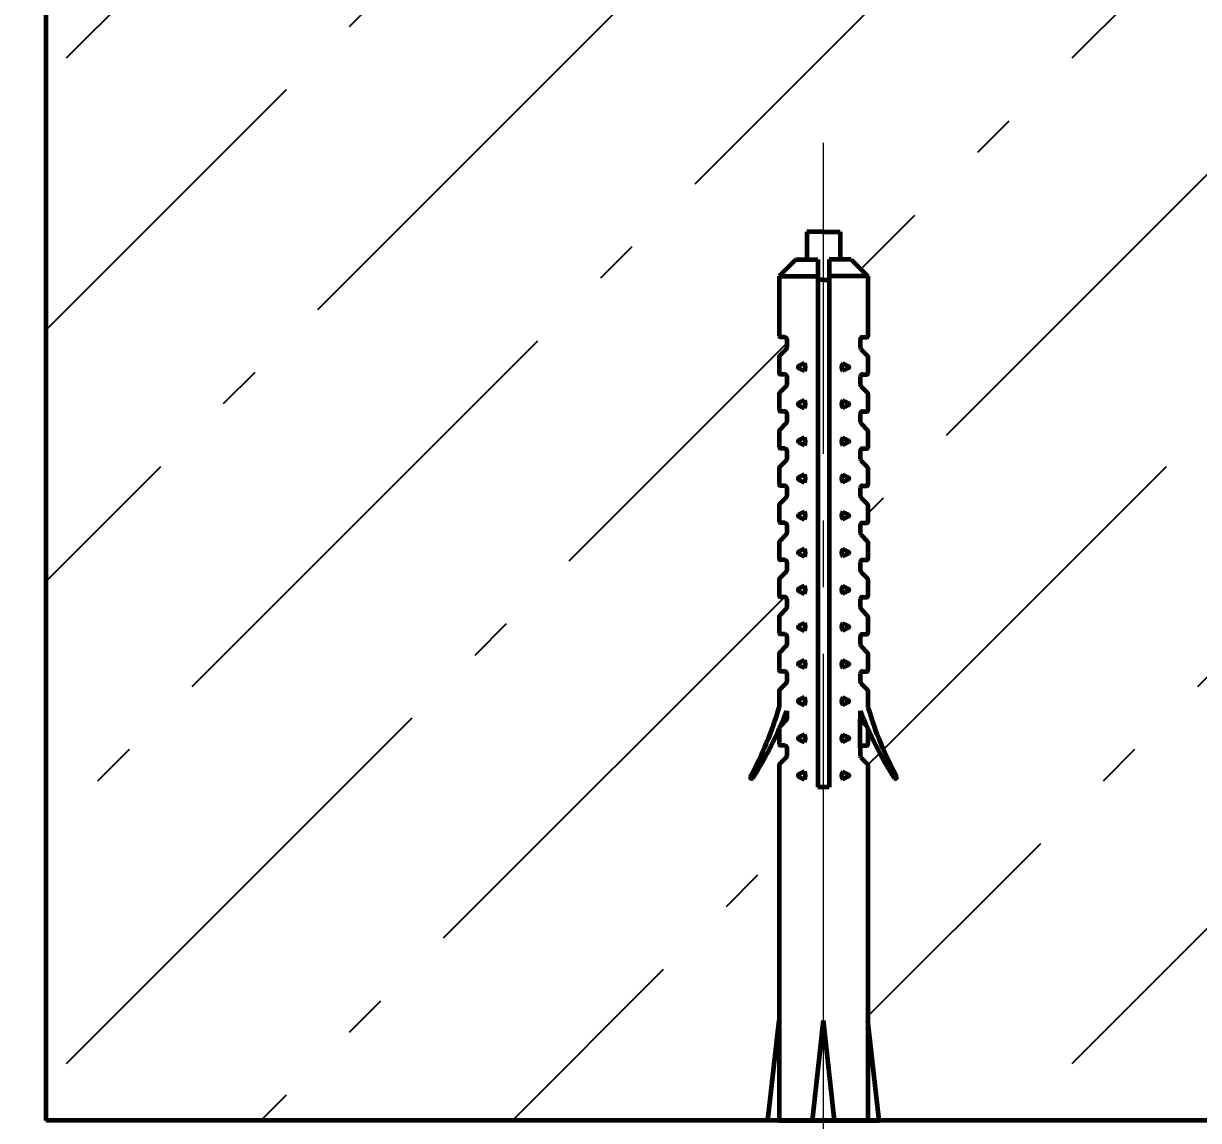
# Model space of a CAD drawing. Header units: millimetres. Extents: x 0 to 1682, y 0 to 594.
# Drawn here: x 1206.78 to 1233.22, y 476.73 to 501.41 of the extents above; entities that cross this region are included whole.
import ezdxf

# ---------------------------------------------------------------- set-up
doc = ezdxf.new("R2010")
doc.units = ezdxf.units.MM
for name, pattern in [('K5LT_AXLED', [19.5, 15, -1.5, 1.5, -1.5]), ('K5LT_BASIC', [0]), ('K5LT_THIN', [0])]:
    doc.linetypes.add(name, pattern=pattern)
doc.layers.add('Системный слой', color=7, linetype='Continuous')
doc.styles.add('KDIMTEXTSTYLE', font='GOST_AU.SHX', dxfattribs={"width": 0.96, "oblique": 15, "height": 5})
doc.dimstyles.new('KDIMSTYLE (0.25)', dxfattribs={"dimtxt": 5, "dimasz": 1, "dimexe": 2, "dimexo": 0, "dimgap": 1, "dimtad": 1, "dimlfac": 4, "dimtxsty": 'KDIMTEXTSTYLE', "dimsah": 1, "dimcen": 0, "dimdle": 1, "dimadec": 0, "dimazin": 0, "dimtfac": 0.667, "dimtmove": 0, "dimatfit": 3, "dimfxl": 1, "dimtvp": 1, "dimtolj": 1, "dimtzin": 0, "dimarcsym": 0})

# ---------------------------------------------------------------- blocks, each defined once
blk = doc.blocks.new('U363')
at = {"layer": 'Системный слой', "color": 5, "linetype": 'K5LT_BASIC', "lineweight": 60, "true_color": 0x0000ff}
for p, q in [((1223.903, 494.352), (1223.803, 494.352)), ((1223.953, 494.302), (1223.953, 494.123)), ((1223.938, 494.088), (1223.785, 493.935))]:
    blk.add_line(p, q, dxfattribs=at)
for centre, radius, start, end in [((1223.803, 494.377), 0.025, 180, 270), ((1223.903, 494.302), 0.05, 0, 90), ((1223.803, 493.917), 0.025, 135, 180), ((1223.903, 494.123), 0.05, 315, 0)]:
    blk.add_arc(centre, radius, start, end, dxfattribs=at)
blk = doc.blocks.new('U364')
at = {"layer": 'Системный слой', "color": 5, "linetype": 'K5LT_BASIC', "lineweight": 60, "true_color": 0x0000ff}
for p, q in [((1223.903, 493.517), (1223.803, 493.517)), ((1223.953, 493.467), (1223.953, 493.288)), ((1223.938, 493.252), (1223.785, 493.099))]:
    blk.add_line(p, q, dxfattribs=at)
for centre, radius, start, end in [((1223.803, 493.542), 0.025, 180, 270), ((1223.903, 493.467), 0.05, 0, 90), ((1223.903, 493.288), 0.05, 315, 0), ((1223.803, 493.082), 0.025, 135, 180)]:
    blk.add_arc(centre, radius, start, end, dxfattribs=at)
blk = doc.blocks.new('U365')
at = {"layer": 'Системный слой', "color": 5, "linetype": 'K5LT_BASIC', "lineweight": 60, "true_color": 0x0000ff}
for p, q in [((1223.903, 492.682), (1223.803, 492.682)), ((1223.953, 492.632), (1223.953, 492.452)), ((1223.938, 492.417), (1223.785, 492.264))]:
    blk.add_line(p, q, dxfattribs=at)
for centre, radius, start, end in [((1223.803, 492.707), 0.025, 180, 270), ((1223.903, 492.632), 0.05, 0, 90), ((1223.903, 492.452), 0.05, 315, 0), ((1223.803, 492.246), 0.025, 135, 180)]:
    blk.add_arc(centre, radius, start, end, dxfattribs=at)
blk = doc.blocks.new('U366')
at = {"layer": 'Системный слой', "color": 5, "linetype": 'K5LT_BASIC', "lineweight": 60, "true_color": 0x0000ff}
for p, q in [((1223.903, 491.846), (1223.803, 491.846)), ((1223.953, 491.796), (1223.953, 491.617)), ((1223.938, 491.582), (1223.785, 491.429))]:
    blk.add_line(p, q, dxfattribs=at)
for centre, radius, start, end in [((1223.803, 491.871), 0.025, 180, 270), ((1223.903, 491.796), 0.05, 0, 90), ((1223.903, 491.617), 0.05, 315, 0), ((1223.803, 491.411), 0.025, 135, 180)]:
    blk.add_arc(centre, radius, start, end, dxfattribs=at)
blk = doc.blocks.new('U367')
at = {"layer": 'Системный слой', "color": 5, "linetype": 'K5LT_BASIC', "lineweight": 60, "true_color": 0x0000ff}
for p, q in [((1223.903, 491.011), (1223.803, 491.011)), ((1223.938, 490.746), (1223.785, 490.593)), ((1223.953, 490.961), (1223.953, 490.782))]:
    blk.add_line(p, q, dxfattribs=at)
for centre, radius, start, end in [((1223.803, 491.036), 0.025, 180, 270), ((1223.903, 490.961), 0.05, 0, 90), ((1223.903, 490.782), 0.05, 315, 0), ((1223.803, 490.576), 0.025, 135, 180)]:
    blk.add_arc(centre, radius, start, end, dxfattribs=at)
blk = doc.blocks.new('U368')
at = {"layer": 'Системный слой', "color": 5, "linetype": 'K5LT_BASIC', "lineweight": 60, "true_color": 0x0000ff}
for p, q in [((1223.903, 490.176), (1223.803, 490.176)), ((1223.953, 490.126), (1223.953, 489.946)), ((1223.938, 489.911), (1223.785, 489.758))]:
    blk.add_line(p, q, dxfattribs=at)
for centre, radius, start, end in [((1223.803, 490.201), 0.025, 180, 270), ((1223.903, 490.126), 0.05, 0, 90), ((1223.903, 489.946), 0.05, 315, 0), ((1223.803, 489.74), 0.025, 135, 180)]:
    blk.add_arc(centre, radius, start, end, dxfattribs=at)
blk = doc.blocks.new('U369')
at = {"layer": 'Системный слой', "color": 5, "linetype": 'K5LT_BASIC', "lineweight": 60, "true_color": 0x0000ff}
for p, q in [((1223.903, 489.34), (1223.803, 489.34)), ((1223.953, 489.29), (1223.953, 489.111)), ((1223.938, 489.076), (1223.785, 488.923))]:
    blk.add_line(p, q, dxfattribs=at)
for centre, radius, start, end in [((1223.803, 489.365), 0.025, 180, 270), ((1223.903, 489.29), 0.05, 0, 90), ((1223.803, 488.905), 0.025, 135, 180), ((1223.903, 489.111), 0.05, 315, 0)]:
    blk.add_arc(centre, radius, start, end, dxfattribs=at)
blk = doc.blocks.new('U370')
at = {"layer": 'Системный слой', "color": 5, "linetype": 'K5LT_BASIC', "lineweight": 60, "true_color": 0x0000ff}
for p, q in [((1223.903, 488.505), (1223.803, 488.505)), ((1223.953, 488.455), (1223.953, 488.276)), ((1223.938, 488.24), (1223.785, 488.087))]:
    blk.add_line(p, q, dxfattribs=at)
for centre, radius, start, end in [((1223.803, 488.53), 0.025, 180, 270), ((1223.903, 488.455), 0.05, 0, 90), ((1223.803, 488.069), 0.025, 135, 180), ((1223.903, 488.276), 0.05, 315, 0)]:
    blk.add_arc(centre, radius, start, end, dxfattribs=at)
blk = doc.blocks.new('U371')
at = {"layer": 'Системный слой', "color": 5, "linetype": 'K5LT_BASIC', "lineweight": 60, "true_color": 0x0000ff}
for p, q in [((1223.903, 487.669), (1223.803, 487.669)), ((1223.953, 487.619), (1223.953, 487.44)), ((1223.938, 487.405), (1223.785, 487.252))]:
    blk.add_line(p, q, dxfattribs=at)
for centre, radius, start, end in [((1223.803, 487.694), 0.025, 180, 270), ((1223.903, 487.619), 0.05, 0, 90), ((1223.903, 487.44), 0.05, 315, 0), ((1223.803, 487.234), 0.025, 135, 180)]:
    blk.add_arc(centre, radius, start, end, dxfattribs=at)
blk = doc.blocks.new('U372')
at = {"layer": 'Системный слой', "color": 5, "linetype": 'K5LT_BASIC', "lineweight": 60, "true_color": 0x0000ff}
for p, q in [((1224.347, 493.768), (1224.217, 493.703)), ((1224.217, 493.658), (1224.347, 493.593))]:
    blk.add_line(p, q, dxfattribs=at)
for centre, radius, start, end in [((1224.228, 493.681), 0.025, 116.5651, 243.4349), ((1224.196, 493.681), 0.175, 330, 30)]:
    blk.add_arc(centre, radius, start, end, dxfattribs=at)
blk = doc.blocks.new('U373')
at = {"layer": 'Системный слой', "color": 5, "linetype": 'K5LT_BASIC', "lineweight": 60, "true_color": 0x0000ff}
for p, q in [((1224.347, 492.933), (1224.217, 492.868)), ((1224.217, 492.823), (1224.347, 492.758))]:
    blk.add_line(p, q, dxfattribs=at)
for centre, radius, start, end in [((1224.228, 492.845), 0.025, 116.5651, 243.4349), ((1224.196, 492.845), 0.175, 330, 30)]:
    blk.add_arc(centre, radius, start, end, dxfattribs=at)
blk = doc.blocks.new('U374')
at = {"layer": 'Системный слой', "color": 5, "linetype": 'K5LT_BASIC', "lineweight": 60, "true_color": 0x0000ff}
for p, q in [((1224.347, 492.098), (1224.217, 492.032)), ((1224.217, 491.988), (1224.347, 491.923))]:
    blk.add_line(p, q, dxfattribs=at)
for centre, radius, start, end in [((1224.196, 492.01), 0.175, 330, 30), ((1224.228, 492.01), 0.025, 116.5651, 243.4349)]:
    blk.add_arc(centre, radius, start, end, dxfattribs=at)
blk = doc.blocks.new('U375')
at = {"layer": 'Системный слой', "color": 5, "linetype": 'K5LT_BASIC', "lineweight": 60, "true_color": 0x0000ff}
for p, q in [((1224.347, 491.262), (1224.217, 491.197)), ((1224.217, 491.152), (1224.347, 491.087))]:
    blk.add_line(p, q, dxfattribs=at)
for centre, radius, start, end in [((1224.196, 491.175), 0.175, 330, 30), ((1224.228, 491.175), 0.025, 116.5651, 243.4349)]:
    blk.add_arc(centre, radius, start, end, dxfattribs=at)
blk = doc.blocks.new('U376')
at = {"layer": 'Системный слой', "color": 5, "linetype": 'K5LT_BASIC', "lineweight": 60, "true_color": 0x0000ff}
for p, q in [((1224.347, 490.427), (1224.217, 490.362)), ((1224.217, 490.317), (1224.347, 490.252))]:
    blk.add_line(p, q, dxfattribs=at)
for centre, radius, start, end in [((1224.228, 490.339), 0.025, 116.5651, 243.4349), ((1224.196, 490.339), 0.175, 330, 30)]:
    blk.add_arc(centre, radius, start, end, dxfattribs=at)
blk = doc.blocks.new('U377')
at = {"layer": 'Системный слой', "color": 5, "linetype": 'K5LT_BASIC', "lineweight": 60, "true_color": 0x0000ff}
for p, q in [((1224.347, 489.591), (1224.217, 489.526)), ((1224.217, 489.482), (1224.347, 489.416))]:
    blk.add_line(p, q, dxfattribs=at)
for centre, radius, start, end in [((1224.228, 489.504), 0.025, 116.5651, 243.4349), ((1224.196, 489.504), 0.175, 330, 30)]:
    blk.add_arc(centre, radius, start, end, dxfattribs=at)
blk = doc.blocks.new('U378')
at = {"layer": 'Системный слой', "color": 5, "linetype": 'K5LT_BASIC', "lineweight": 60, "true_color": 0x0000ff}
for p, q in [((1224.347, 488.756), (1224.217, 488.691)), ((1224.217, 488.646), (1224.347, 488.581))]:
    blk.add_line(p, q, dxfattribs=at)
for centre, radius, start, end in [((1224.228, 488.669), 0.025, 116.5651, 243.4349), ((1224.196, 488.669), 0.175, 330, 30)]:
    blk.add_arc(centre, radius, start, end, dxfattribs=at)
blk = doc.blocks.new('U379')
at = {"layer": 'Системный слой', "color": 5, "linetype": 'K5LT_BASIC', "lineweight": 60, "true_color": 0x0000ff}
for p, q in [((1224.347, 487.921), (1224.217, 487.856)), ((1224.217, 487.811), (1224.347, 487.746))]:
    blk.add_line(p, q, dxfattribs=at)
for centre, radius, start, end in [((1224.228, 487.833), 0.025, 116.5651, 243.4349), ((1224.196, 487.833), 0.175, 330, 30)]:
    blk.add_arc(centre, radius, start, end, dxfattribs=at)
blk = doc.blocks.new('U380')
at = {"layer": 'Системный слой', "color": 5, "linetype": 'K5LT_BASIC', "lineweight": 60, "true_color": 0x0000ff}
for p, q in [((1224.347, 487.085), (1224.217, 487.02)), ((1224.217, 486.976), (1224.347, 486.91))]:
    blk.add_line(p, q, dxfattribs=at)
for centre, radius, start, end in [((1224.196, 486.998), 0.175, 330, 30), ((1224.228, 486.998), 0.025, 116.5651, 243.4349)]:
    blk.add_arc(centre, radius, start, end, dxfattribs=at)
blk = doc.blocks.new('U381')
at = {"layer": 'Системный слой', "color": 5, "linetype": 'K5LT_BASIC', "lineweight": 60, "true_color": 0x0000ff}
for p, q in [((1225.603, 494.302), (1225.603, 494.123)), ((1225.653, 494.352), (1225.753, 494.352)), ((1225.617, 494.088), (1225.77, 493.935))]:
    blk.add_line(p, q, dxfattribs=at)
for centre, radius, start, end in [((1225.653, 494.302), 0.05, 90, 180), ((1225.753, 494.377), 0.025, 270, 0), ((1225.653, 494.123), 0.05, 180, 225), ((1225.753, 493.917), 0.025, 0, 45)]:
    blk.add_arc(centre, radius, start, end, dxfattribs=at)
blk = doc.blocks.new('U382')
at = {"layer": 'Системный слой', "color": 5, "linetype": 'K5LT_BASIC', "lineweight": 60, "true_color": 0x0000ff}
for p, q in [((1225.603, 493.467), (1225.603, 493.288)), ((1225.653, 493.517), (1225.753, 493.517)), ((1225.617, 493.252), (1225.77, 493.099))]:
    blk.add_line(p, q, dxfattribs=at)
for centre, radius, start, end in [((1225.653, 493.467), 0.05, 90, 180), ((1225.753, 493.542), 0.025, 270, 0), ((1225.653, 493.288), 0.05, 180, 225), ((1225.753, 493.082), 0.025, 0, 45)]:
    blk.add_arc(centre, radius, start, end, dxfattribs=at)
blk = doc.blocks.new('U383')
at = {"layer": 'Системный слой', "color": 5, "linetype": 'K5LT_BASIC', "lineweight": 60, "true_color": 0x0000ff}
for p, q in [((1225.603, 492.632), (1225.603, 492.452)), ((1225.653, 492.682), (1225.753, 492.682)), ((1225.617, 492.417), (1225.77, 492.264))]:
    blk.add_line(p, q, dxfattribs=at)
for centre, radius, start, end in [((1225.653, 492.632), 0.05, 90, 180), ((1225.753, 492.707), 0.025, 270, 0), ((1225.653, 492.452), 0.05, 180, 225), ((1225.753, 492.246), 0.025, 0, 45)]:
    blk.add_arc(centre, radius, start, end, dxfattribs=at)
blk = doc.blocks.new('U384')
at = {"layer": 'Системный слой', "color": 5, "linetype": 'K5LT_BASIC', "lineweight": 60, "true_color": 0x0000ff}
for p, q in [((1225.603, 491.796), (1225.603, 491.617)), ((1225.653, 491.846), (1225.753, 491.846)), ((1225.617, 491.582), (1225.77, 491.429))]:
    blk.add_line(p, q, dxfattribs=at)
for centre, radius, start, end in [((1225.653, 491.796), 0.05, 90, 180), ((1225.753, 491.871), 0.025, 270, 0), ((1225.653, 491.617), 0.05, 180, 225), ((1225.753, 491.411), 0.025, 0, 45)]:
    blk.add_arc(centre, radius, start, end, dxfattribs=at)
blk = doc.blocks.new('U385')
at = {"layer": 'Системный слой', "color": 5, "linetype": 'K5LT_BASIC', "lineweight": 60, "true_color": 0x0000ff}
for p, q in [((1225.653, 491.011), (1225.753, 491.011)), ((1225.603, 490.961), (1225.603, 490.782)), ((1225.617, 490.746), (1225.77, 490.593))]:
    blk.add_line(p, q, dxfattribs=at)
for centre, radius, start, end in [((1225.653, 490.961), 0.05, 90, 180), ((1225.753, 491.036), 0.025, 270, 0), ((1225.653, 490.782), 0.05, 180, 225), ((1225.753, 490.576), 0.025, 0, 45)]:
    blk.add_arc(centre, radius, start, end, dxfattribs=at)
blk = doc.blocks.new('U386')
at = {"layer": 'Системный слой', "color": 5, "linetype": 'K5LT_BASIC', "lineweight": 60, "true_color": 0x0000ff}
for p, q in [((1225.603, 490.126), (1225.603, 489.946)), ((1225.653, 490.176), (1225.753, 490.176)), ((1225.617, 489.911), (1225.77, 489.758))]:
    blk.add_line(p, q, dxfattribs=at)
for centre, radius, start, end in [((1225.753, 490.201), 0.025, 270, 0), ((1225.653, 490.126), 0.05, 90, 180), ((1225.653, 489.946), 0.05, 180, 225), ((1225.753, 489.74), 0.025, 0, 45)]:
    blk.add_arc(centre, radius, start, end, dxfattribs=at)
blk = doc.blocks.new('U387')
at = {"layer": 'Системный слой', "color": 5, "linetype": 'K5LT_BASIC', "lineweight": 60, "true_color": 0x0000ff}
for p, q in [((1225.603, 489.29), (1225.603, 489.111)), ((1225.653, 489.34), (1225.753, 489.34)), ((1225.617, 489.076), (1225.77, 488.923))]:
    blk.add_line(p, q, dxfattribs=at)
for centre, radius, start, end in [((1225.653, 489.29), 0.05, 90, 180), ((1225.753, 489.365), 0.025, 270, 0), ((1225.653, 489.111), 0.05, 180, 225), ((1225.753, 488.905), 0.025, 0, 45)]:
    blk.add_arc(centre, radius, start, end, dxfattribs=at)
blk = doc.blocks.new('U388')
at = {"layer": 'Системный слой', "color": 5, "linetype": 'K5LT_BASIC', "lineweight": 60, "true_color": 0x0000ff}
for p, q in [((1225.603, 488.455), (1225.603, 488.276)), ((1225.653, 488.505), (1225.753, 488.505)), ((1225.617, 488.24), (1225.77, 488.087))]:
    blk.add_line(p, q, dxfattribs=at)
for centre, radius, start, end in [((1225.653, 488.455), 0.05, 90, 180), ((1225.753, 488.53), 0.025, 270, 0), ((1225.653, 488.276), 0.05, 180, 225), ((1225.753, 488.069), 0.025, 0, 45)]:
    blk.add_arc(centre, radius, start, end, dxfattribs=at)
blk = doc.blocks.new('U389')
at = {"layer": 'Системный слой', "color": 5, "linetype": 'K5LT_BASIC', "lineweight": 60, "true_color": 0x0000ff}
for p, q in [((1225.603, 487.619), (1225.603, 487.44)), ((1225.653, 487.669), (1225.753, 487.669)), ((1225.617, 487.405), (1225.77, 487.252))]:
    blk.add_line(p, q, dxfattribs=at)
for centre, radius, start, end in [((1225.653, 487.619), 0.05, 90, 180), ((1225.753, 487.694), 0.025, 270, 0), ((1225.653, 487.44), 0.05, 180, 225), ((1225.753, 487.234), 0.025, 0, 45)]:
    blk.add_arc(centre, radius, start, end, dxfattribs=at)
blk = doc.blocks.new('U390')
at = {"layer": 'Системный слой', "color": 5, "linetype": 'K5LT_BASIC', "lineweight": 60, "true_color": 0x0000ff}
for p, q in [((1225.208, 493.768), (1225.339, 493.703)), ((1225.339, 493.658), (1225.208, 493.593))]:
    blk.add_line(p, q, dxfattribs=at)
for centre, radius, start, end in [((1225.36, 493.681), 0.175, 150, 210), ((1225.328, 493.681), 0.025, 296.5651, 63.4349)]:
    blk.add_arc(centre, radius, start, end, dxfattribs=at)
blk = doc.blocks.new('U391')
at = {"layer": 'Системный слой', "color": 5, "linetype": 'K5LT_BASIC', "lineweight": 60, "true_color": 0x0000ff}
for p, q in [((1225.208, 492.933), (1225.339, 492.868)), ((1225.339, 492.823), (1225.208, 492.758))]:
    blk.add_line(p, q, dxfattribs=at)
for centre, radius, start, end in [((1225.36, 492.845), 0.175, 150, 210), ((1225.328, 492.845), 0.025, 296.5651, 63.4349)]:
    blk.add_arc(centre, radius, start, end, dxfattribs=at)
blk = doc.blocks.new('U392')
at = {"layer": 'Системный слой', "color": 5, "linetype": 'K5LT_BASIC', "lineweight": 60, "true_color": 0x0000ff}
for p, q in [((1225.208, 492.098), (1225.339, 492.032)), ((1225.339, 491.988), (1225.208, 491.923))]:
    blk.add_line(p, q, dxfattribs=at)
for centre, radius, start, end in [((1225.36, 492.01), 0.175, 150, 210), ((1225.328, 492.01), 0.025, 296.5651, 63.4349)]:
    blk.add_arc(centre, radius, start, end, dxfattribs=at)
blk = doc.blocks.new('U393')
at = {"layer": 'Системный слой', "color": 5, "linetype": 'K5LT_BASIC', "lineweight": 60, "true_color": 0x0000ff}
for p, q in [((1225.208, 491.262), (1225.339, 491.197)), ((1225.339, 491.152), (1225.208, 491.087))]:
    blk.add_line(p, q, dxfattribs=at)
for centre, radius, start, end in [((1225.36, 491.175), 0.175, 150, 210), ((1225.328, 491.175), 0.025, 296.5651, 63.4349)]:
    blk.add_arc(centre, radius, start, end, dxfattribs=at)
blk = doc.blocks.new('U394')
at = {"layer": 'Системный слой', "color": 5, "linetype": 'K5LT_BASIC', "lineweight": 60, "true_color": 0x0000ff}
for p, q in [((1225.208, 490.427), (1225.339, 490.362)), ((1225.339, 490.317), (1225.208, 490.252))]:
    blk.add_line(p, q, dxfattribs=at)
for centre, radius, start, end in [((1225.36, 490.339), 0.175, 150, 210), ((1225.328, 490.339), 0.025, 296.5651, 63.4349)]:
    blk.add_arc(centre, radius, start, end, dxfattribs=at)
blk = doc.blocks.new('U395')
at = {"layer": 'Системный слой', "color": 5, "linetype": 'K5LT_BASIC', "lineweight": 60, "true_color": 0x0000ff}
for p, q in [((1225.208, 489.591), (1225.339, 489.526)), ((1225.339, 489.482), (1225.208, 489.416))]:
    blk.add_line(p, q, dxfattribs=at)
for centre, radius, start, end in [((1225.36, 489.504), 0.175, 150, 210), ((1225.328, 489.504), 0.025, 296.5651, 63.4349)]:
    blk.add_arc(centre, radius, start, end, dxfattribs=at)
blk = doc.blocks.new('U396')
at = {"layer": 'Системный слой', "color": 5, "linetype": 'K5LT_BASIC', "lineweight": 60, "true_color": 0x0000ff}
for p, q in [((1225.208, 488.756), (1225.339, 488.691)), ((1225.339, 488.646), (1225.208, 488.581))]:
    blk.add_line(p, q, dxfattribs=at)
for centre, radius, start, end in [((1225.36, 488.669), 0.175, 150, 210), ((1225.328, 488.669), 0.025, 296.5651, 63.4349)]:
    blk.add_arc(centre, radius, start, end, dxfattribs=at)
blk = doc.blocks.new('U397')
at = {"layer": 'Системный слой', "color": 5, "linetype": 'K5LT_BASIC', "lineweight": 60, "true_color": 0x0000ff}
for p, q in [((1225.208, 487.921), (1225.339, 487.856)), ((1225.339, 487.811), (1225.208, 487.746))]:
    blk.add_line(p, q, dxfattribs=at)
for centre, radius, start, end in [((1225.36, 487.833), 0.175, 150, 210), ((1225.328, 487.833), 0.025, 296.5651, 63.4349)]:
    blk.add_arc(centre, radius, start, end, dxfattribs=at)
blk = doc.blocks.new('U398')
at = {"layer": 'Системный слой', "color": 5, "linetype": 'K5LT_BASIC', "lineweight": 60, "true_color": 0x0000ff}
for p, q in [((1225.208, 487.085), (1225.339, 487.02)), ((1225.339, 486.976), (1225.208, 486.91))]:
    blk.add_line(p, q, dxfattribs=at)
for centre, radius, start, end in [((1225.36, 486.998), 0.175, 150, 210), ((1225.328, 486.998), 0.025, 296.5651, 63.4349)]:
    blk.add_arc(centre, radius, start, end, dxfattribs=at)
blk = doc.blocks.new('U399')
at = {"layer": 'Системный слой', "color": 5, "linetype": 'K5LT_BASIC', "lineweight": 60, "true_color": 0x0000ff}
for p, q in [((1223.903, 486.834), (1223.803, 486.834)), ((1223.953, 486.784), (1223.953, 486.605)), ((1223.938, 486.569), (1223.785, 486.416))]:
    blk.add_line(p, q, dxfattribs=at)
for centre, radius, start, end in [((1223.803, 486.859), 0.025, 180, 270), ((1223.903, 486.784), 0.05, 0, 90), ((1223.903, 486.605), 0.05, 315, 0), ((1223.803, 486.399), 0.025, 135, 180)]:
    blk.add_arc(centre, radius, start, end, dxfattribs=at)
blk = doc.blocks.new('U400')
at = {"layer": 'Системный слой', "color": 5, "linetype": 'K5LT_BASIC', "lineweight": 60, "true_color": 0x0000ff}
for p, q in [((1225.603, 486.784), (1225.603, 486.605)), ((1225.653, 486.834), (1225.753, 486.834)), ((1225.617, 486.569), (1225.77, 486.416))]:
    blk.add_line(p, q, dxfattribs=at)
for centre, radius, start, end in [((1225.653, 486.784), 0.05, 90, 180), ((1225.753, 486.859), 0.025, 270, 0), ((1225.653, 486.605), 0.05, 180, 225), ((1225.753, 486.399), 0.025, 0, 45)]:
    blk.add_arc(centre, radius, start, end, dxfattribs=at)
blk = doc.blocks.new('U401')
at = {"layer": 'Системный слой', "color": 5, "linetype": 'K5LT_BASIC', "lineweight": 60, "true_color": 0x0000ff}
for p, q in [((1225.208, 486.25), (1225.339, 486.185)), ((1225.339, 486.14), (1225.208, 486.075))]:
    blk.add_line(p, q, dxfattribs=at)
for centre, radius, start, end in [((1225.36, 486.163), 0.175, 150, 210), ((1225.328, 486.163), 0.025, 296.5651, 63.4349)]:
    blk.add_arc(centre, radius, start, end, dxfattribs=at)
blk = doc.blocks.new('U402')
at = {"layer": 'Системный слой', "color": 5, "linetype": 'K5LT_BASIC', "lineweight": 60, "true_color": 0x0000ff}
for p, q in [((1224.347, 486.25), (1224.217, 486.185)), ((1224.217, 486.14), (1224.347, 486.075))]:
    blk.add_line(p, q, dxfattribs=at)
for centre, radius, start, end in [((1224.196, 486.163), 0.175, 330, 30), ((1224.228, 486.163), 0.025, 116.5651, 243.4349)]:
    blk.add_arc(centre, radius, start, end, dxfattribs=at)
blk = doc.blocks.new('U403')
at = {"layer": 'Системный слой', "color": 5, "linetype": 'K5LT_BASIC', "lineweight": 60, "true_color": 0x0000ff}
for p, q in [((1223.938, 485.734), (1223.814, 485.61)), ((1223.953, 485.949), (1223.953, 485.769))]:
    blk.add_line(p, q, dxfattribs=at)
blk.add_arc((1223.903, 485.769), 0.05, 315, 0, dxfattribs=at)
blk = doc.blocks.new('U404')
at = {"layer": 'Системный слой', "color": 5, "linetype": 'K5LT_BASIC', "lineweight": 60, "true_color": 0x0000ff}
for p, q in [((1225.208, 485.415), (1225.339, 485.35)), ((1225.339, 485.305), (1225.208, 485.24))]:
    blk.add_line(p, q, dxfattribs=at)
for centre, radius, start, end in [((1225.36, 485.327), 0.175, 150, 210), ((1225.328, 485.327), 0.025, 296.5651, 63.4349)]:
    blk.add_arc(centre, radius, start, end, dxfattribs=at)
blk = doc.blocks.new('U405')
at = {"layer": 'Системный слой', "color": 5, "linetype": 'K5LT_BASIC', "lineweight": 60, "true_color": 0x0000ff}
for p, q in [((1224.347, 485.415), (1224.217, 485.35)), ((1224.217, 485.305), (1224.347, 485.24))]:
    blk.add_line(p, q, dxfattribs=at)
for centre, radius, start, end in [((1224.228, 485.327), 0.025, 116.5651, 243.4349), ((1224.196, 485.327), 0.175, 330, 30)]:
    blk.add_arc(centre, radius, start, end, dxfattribs=at)
blk = doc.blocks.new('U406')
at = {"layer": 'Системный слой', "color": 5, "linetype": 'K5LT_BASIC', "lineweight": 60, "true_color": 0x0000ff}
for p, q in [((1223.903, 485.163), (1223.803, 485.163)), ((1223.953, 485.113), (1223.953, 484.934)), ((1223.938, 484.899), (1223.785, 484.746))]:
    blk.add_line(p, q, dxfattribs=at)
for centre, radius, start, end in [((1223.803, 485.188), 0.025, 180, 270), ((1223.903, 485.113), 0.05, 0, 90), ((1223.903, 484.934), 0.05, 315, 0), ((1223.803, 484.728), 0.025, 135, 180)]:
    blk.add_arc(centre, radius, start, end, dxfattribs=at)
blk = doc.blocks.new('U407')
at = {"layer": 'Системный слой', "color": 5, "linetype": 'K5LT_BASIC', "lineweight": 60, "true_color": 0x0000ff}
for p, q in [((1225.603, 485.113), (1225.603, 484.934)), ((1225.653, 485.163), (1225.753, 485.163)), ((1225.617, 484.899), (1225.77, 484.746))]:
    blk.add_line(p, q, dxfattribs=at)
for centre, radius, start, end in [((1225.753, 485.188), 0.025, 270, 0), ((1225.653, 485.113), 0.05, 90, 180), ((1225.653, 484.934), 0.05, 180, 225), ((1225.753, 484.728), 0.025, 0, 45)]:
    blk.add_arc(centre, radius, start, end, dxfattribs=at)
blk = doc.blocks.new('U408')
at = {"layer": 'Системный слой', "color": 5, "linetype": 'K5LT_BASIC', "lineweight": 60, "true_color": 0x0000ff}
for p, q in [((1225.208, 484.579), (1225.339, 484.514)), ((1225.339, 484.469), (1225.208, 484.404))]:
    blk.add_line(p, q, dxfattribs=at)
for centre, radius, start, end in [((1225.36, 484.492), 0.175, 150, 210), ((1225.328, 484.492), 0.025, 296.5651, 63.4349)]:
    blk.add_arc(centre, radius, start, end, dxfattribs=at)
blk = doc.blocks.new('U409')
at = {"layer": 'Системный слой', "color": 5, "linetype": 'K5LT_BASIC', "lineweight": 60, "true_color": 0x0000ff}
for p, q in [((1224.347, 484.579), (1224.217, 484.514)), ((1224.217, 484.469), (1224.347, 484.404))]:
    blk.add_line(p, q, dxfattribs=at)
for centre, radius, start, end in [((1224.228, 484.492), 0.025, 116.5651, 243.4349), ((1224.196, 484.492), 0.175, 330, 30)]:
    blk.add_arc(centre, radius, start, end, dxfattribs=at)
blk = doc.blocks.new('U410')
at = {"layer": 'Системный слой', "color": 5, "linetype": 'K5LT_BASIC', "lineweight": 60, "true_color": 0x0000ff}
for p, q in [((1225.603, 485.949), (1225.603, 485.769)), ((1225.617, 485.734), (1225.744, 485.607))]:
    blk.add_line(p, q, dxfattribs=at)
blk.add_arc((1225.653, 485.769), 0.05, 180, 225, dxfattribs=at)
blk = doc.blocks.new('KDIMARROW_01')
at = {"layer": 'Системный слой'}
blk.add_hatch(color=0, dxfattribs=at).paths.add_polyline_path([(0, 0), (-5, 0.658), (-4.5, 0), (-5, -0.658)])
at = {"layer": 'Системный слой', "color": 0, "linetype": 'K5LT_THIN', "lineweight": 18}
for p, q in [((-4.5, 0), (-5, 0.658)), ((-5, 0.658), (0, 0)), ((0, 0), (-5, -0.658)), ((-5, -0.658), (-4.5, 0)), ((0, 0), (-1, 0))]:
    blk.add_line(p, q, dxfattribs=at)
blk = doc.blocks.new('KDIMARROW_02')
at = {"layer": 'Системный слой'}
blk.add_hatch(color=0, dxfattribs=at).paths.add_polyline_path([(4.5, 0), (5, 0.658), (0, 0), (5, -0.658)])
at = {"layer": 'Системный слой', "color": 0, "linetype": 'K5LT_THIN', "lineweight": 18}
for p, q in [((5, 0.658), (0, 0)), ((4.5, 0), (5, 0.658)), ((0, 0), (-1, 0)), ((0, 0), (5, -0.658)), ((0, 0), (7, 0)), ((5, -0.658), (4.5, 0))]:
    blk.add_line(p, q, dxfattribs=at)

msp = doc.modelspace()

# ---------------------------------------------------------------- hatches: boundary and pattern name
at = {"layer": 'Системный слой'}
h = msp.add_hatch(dxfattribs=at)
h.set_pattern_fill('Бетон', angle=45, style=0, pattern_type=0)
h.set_pattern_definition([(45, (0, 0), (-5.656854, 5.656854), [11, -5]), (45, (9.192, 9.192), (-5.656854, 5.656854), [1, -15]), (45, (2.8284, 8.485), (-5.656854, 5.656854), [11, -5]), (45, (12.021, 17.678), (-5.656854, 5.656854), [1, -15])])
h.paths.add_polyline_path([(952.2778, 514.2273), (891.7778, 514.2273), (891.7778, 476.7273), (893.7778, 476.7273), (922.2778, 476.7273), (933.5278, 476.7273), (933.7778, 478.9773), (933.7778, 484.7281), (933.7851, 484.7458), (933.9382, 484.8988), (933.9528, 484.9341), (933.9528, 485.1134), (933.9382, 485.1488), (933.9028, 485.1634), (933.8028, 485.1634), (933.7851, 485.1708), (933.7778, 485.1884), (933.7778, 485.5283), (933.1845, 484.4338), (933.1656, 484.4207), (933.143, 484.4248), (933.1299, 484.4437), (933.1329, 484.4645), (933.7778, 486.0238), (933.7778, 486.3988), (933.7851, 486.4165), (933.9382, 486.5695), (933.9528, 486.6049), (933.9528, 486.7841), (933.9382, 486.8195), (933.9028, 486.8341), (933.8028, 486.8341), (933.7851, 486.8415), (933.7778, 486.8591), (933.7778, 487.2341), (933.7851, 487.2518), (933.9382, 487.4049), (933.9528, 487.4402), (933.9528, 487.6195), (933.9382, 487.6549), (933.9028, 487.6695), (933.8028, 487.6695), (933.7851, 487.6768), (933.7778, 487.6945), (933.7778, 488.0695), (933.7851, 488.0872), (933.9382, 488.2402), (933.9528, 488.2756), (933.9528, 488.4549), (933.9382, 488.4902), (933.9028, 488.5049), (933.8028, 488.5049), (933.7851, 488.5122), (933.7778, 488.5299), (933.7778, 488.9049), (933.7851, 488.9225), (933.9382, 489.0756), (933.9528, 489.1109), (933.9528, 489.2902), (933.9382, 489.3256), (933.9028, 489.3402), (933.8028, 489.3402), (933.7851, 489.3475), (933.7778, 489.3652), (933.7778, 489.7402), (933.7851, 489.7579), (933.9382, 489.9109), (933.9528, 489.9463), (933.9528, 490.1256), (933.9382, 490.1609), (933.9028, 490.1756), (933.8028, 490.1756), (933.7851, 490.1829), (933.7778, 490.2006), (933.7778, 490.5756), (933.7851, 490.5932), (933.9382, 490.7463), (933.9528, 490.7816), (933.9528, 490.9609), (933.9382, 490.9963), (933.9028, 491.0109), (933.8028, 491.0109), (933.7851, 491.0182), (933.7778, 491.0359), (933.7778, 491.4109), (933.7851, 491.4286), (933.9382, 491.5816), (933.9528, 491.617), (933.9528, 491.7963), (933.9382, 491.8316), (933.9028, 491.8463), (933.8028, 491.8463), (933.7851, 491.8536), (933.7778, 491.8713), (933.7778, 492.2463), (933.7851, 492.264), (933.9382, 492.417), (933.9528, 492.4523), (933.9528, 492.6316), (933.9382, 492.667), (933.9028, 492.6816), (933.8028, 492.6816), (933.7851, 492.689), (933.7778, 492.7066), (933.7778, 493.0816), (933.7851, 493.0993), (933.9382, 493.2523), (933.9528, 493.2877), (933.9528, 493.467), (933.9382, 493.5023), (933.9028, 493.517), (933.8028, 493.517), (933.7851, 493.5243), (933.7778, 493.542), (933.7778, 493.917), (933.7851, 493.9347), (933.9382, 494.0877), (933.9528, 494.1231), (933.9528, 494.3023), (933.9382, 494.3377), (933.9028, 494.3523), (933.8028, 494.3523), (933.7851, 494.3597), (933.7778, 494.3773), (933.7778, 495.7273), (934.1528, 496.1023), (934.4028, 496.1023), (934.4028, 496.7273), (934.7778, 496.7273), (935.1528, 496.7273), (935.1528, 496.1023), (935.4028, 496.1023), (935.7778, 495.7273), (935.7778, 494.3773), (935.7705, 494.3597), (935.7528, 494.3523), (935.6528, 494.3523), (935.6175, 494.3377), (935.6028, 494.3023), (935.6028, 494.1231), (935.6175, 494.0877), (935.7705, 493.9347), (935.7778, 493.917), (935.7778, 493.542), (935.7705, 493.5243), (935.7528, 493.517), (935.6528, 493.517), (935.6175, 493.5023), (935.6028, 493.467), (935.6028, 493.2877), (935.6175, 493.2523), (935.7705, 493.0993), (935.7778, 493.0816), (935.7778, 492.7066), (935.7705, 492.689), (935.7528, 492.6816), (935.6528, 492.6816), (935.6175, 492.667), (935.6028, 492.6316), (935.6028, 492.4523), (935.6175, 492.417), (935.7705, 492.264), (935.7778, 492.2463), (935.7778, 491.8713), (935.7705, 491.8536), (935.7528, 491.8463), (935.6528, 491.8463), (935.6175, 491.8316), (935.6028, 491.7963), (935.6028, 491.617), (935.6175, 491.5816), (935.7705, 491.4286), (935.7778, 491.4109), (935.7778, 491.0359), (935.7705, 491.0182), (935.7528, 491.0109), (935.6528, 491.0109), (935.6175, 490.9963), (935.6028, 490.9609), (935.6028, 490.7816), (935.6175, 490.7463), (935.7705, 490.5932), (935.7778, 490.5756), (935.7778, 490.2006), (935.7705, 490.1829), (935.7528, 490.1756), (935.6528, 490.1756), (935.6175, 490.1609), (935.6028, 490.1256), (935.6028, 489.9463), (935.6175, 489.9109), (935.7705, 489.7579), (935.7778, 489.7402), (935.7778, 489.3652), (935.7705, 489.3475), (935.7528, 489.3402), (935.6528, 489.3402), (935.6175, 489.3256), (935.6028, 489.2902), (935.6028, 489.1109), (935.6175, 489.0756), (935.7705, 488.9225), (935.7778, 488.9049), (935.7778, 488.5299), (935.7705, 488.5122), (935.7528, 488.5049), (935.6528, 488.5049), (935.6175, 488.4902), (935.6028, 488.4549), (935.6028, 488.2756), (935.6175, 488.2402), (935.7705, 488.0872), (935.7778, 488.0695), (935.7778, 487.6945), (935.7705, 487.6768), (935.7528, 487.6695), (935.6528, 487.6695), (935.6175, 487.6549), (935.6028, 487.6195), (935.6028, 487.4402), (935.6175, 487.4049), (935.7705, 487.2518), (935.7778, 487.2341), (935.7778, 486.8591), (935.7705, 486.8415), (935.7528, 486.8341), (935.6528, 486.8341), (935.6175, 486.8195), (935.6028, 486.7841), (935.6028, 486.6049), (935.6175, 486.5695), (935.7705, 486.4165), (935.7778, 486.3988), (935.7778, 486.0238), (936.4227, 484.4645), (936.4252, 484.4416), (936.4108, 484.4237), (936.388, 484.4213), (936.3712, 484.4338), (935.7778, 485.5283), (935.7778, 485.1884), (935.7705, 485.1708), (935.7528, 485.1634), (935.6528, 485.1634), (935.6175, 485.1488), (935.6028, 485.1134), (935.6028, 484.9341), (935.6175, 484.8988), (935.7705, 484.7458), (935.7778, 484.7281), (935.7778, 478.9773), (936.0278, 476.7273), (952.2778, 476.7273)])
h.paths.add_polyline_path([(1267.7778, 514.2273), (1207.2778, 514.2273), (1207.2778, 476.7273), (1223.5278, 476.7273), (1223.7778, 478.9773), (1223.7778, 484.7281), (1223.7851, 484.7458), (1223.9382, 484.8988), (1223.9528, 484.9341), (1223.9528, 485.1134), (1223.9382, 485.1488), (1223.9028, 485.1634), (1223.8028, 485.1634), (1223.7851, 485.1708), (1223.7778, 485.1884), (1223.7778, 485.5283), (1223.1845, 484.4338), (1223.1656, 484.4207), (1223.143, 484.4248), (1223.1299, 484.4437), (1223.1329, 484.4645), (1223.7778, 486.0238), (1223.7778, 486.3988), (1223.7851, 486.4165), (1223.9382, 486.5695), (1223.9528, 486.6049), (1223.9528, 486.7841), (1223.9382, 486.8195), (1223.9028, 486.8341), (1223.8028, 486.8341), (1223.7851, 486.8415), (1223.7778, 486.8591), (1223.7778, 487.2341), (1223.7851, 487.2518), (1223.9382, 487.4049), (1223.9528, 487.4402), (1223.9528, 487.6195), (1223.9382, 487.6549), (1223.9028, 487.6695), (1223.8028, 487.6695), (1223.7851, 487.6768), (1223.7778, 487.6945), (1223.7778, 488.0695), (1223.7851, 488.0872), (1223.9382, 488.2402), (1223.9528, 488.2756), (1223.9528, 488.4549), (1223.9382, 488.4902), (1223.9028, 488.5049), (1223.8028, 488.5049), (1223.7851, 488.5122), (1223.7778, 488.5299), (1223.7778, 488.9049), (1223.7851, 488.9225), (1223.9382, 489.0756), (1223.9528, 489.1109), (1223.9528, 489.2902), (1223.9382, 489.3256), (1223.9028, 489.3402), (1223.8028, 489.3402), (1223.7851, 489.3475), (1223.7778, 489.3652), (1223.7778, 489.7402), (1223.7851, 489.7579), (1223.9382, 489.9109), (1223.9528, 489.9463), (1223.9528, 490.1256), (1223.9382, 490.1609), (1223.9028, 490.1756), (1223.8028, 490.1756), (1223.7851, 490.1829), (1223.7778, 490.2006), (1223.7778, 490.5756), (1223.7851, 490.5932), (1223.9382, 490.7463), (1223.9528, 490.7816), (1223.9528, 490.9609), (1223.9382, 490.9963), (1223.9028, 491.0109), (1223.8028, 491.0109), (1223.7851, 491.0182), (1223.7778, 491.0359), (1223.7778, 491.4109), (1223.7851, 491.4286), (1223.9382, 491.5816), (1223.9528, 491.617), (1223.9528, 491.7963), (1223.9382, 491.8316), (1223.9028, 491.8463), (1223.8028, 491.8463), (1223.7851, 491.8536), (1223.7778, 491.8713), (1223.7778, 492.2463), (1223.7851, 492.264), (1223.9382, 492.417), (1223.9528, 492.4523), (1223.9528, 492.6316), (1223.9382, 492.667), (1223.9028, 492.6816), (1223.8028, 492.6816), (1223.7851, 492.689), (1223.7778, 492.7066), (1223.7778, 493.0816), (1223.7851, 493.0993), (1223.9382, 493.2523), (1223.9528, 493.2877), (1223.9528, 493.467), (1223.9382, 493.5023), (1223.9028, 493.517), (1223.8028, 493.517), (1223.7851, 493.5243), (1223.7778, 493.542), (1223.7778, 493.917), (1223.7851, 493.9347), (1223.9382, 494.0877), (1223.9528, 494.1231), (1223.9528, 494.3023), (1223.9382, 494.3377), (1223.9028, 494.3523), (1223.8028, 494.3523), (1223.7851, 494.3597), (1223.7778, 494.3773), (1223.7778, 495.7273), (1224.1528, 496.1023), (1224.4028, 496.1023), (1224.4028, 496.7273), (1224.7778, 496.7273), (1225.1528, 496.7273), (1225.1528, 496.1023), (1225.4028, 496.1023), (1225.7778, 495.7273), (1225.7778, 494.3773), (1225.7705, 494.3597), (1225.7528, 494.3523), (1225.6528, 494.3523), (1225.6175, 494.3377), (1225.6028, 494.3023), (1225.6028, 494.1231), (1225.6175, 494.0877), (1225.7705, 493.9347), (1225.7778, 493.917), (1225.7778, 493.542), (1225.7705, 493.5243), (1225.7528, 493.517), (1225.6528, 493.517), (1225.6175, 493.5023), (1225.6028, 493.467), (1225.6028, 493.2877), (1225.6175, 493.2523), (1225.7705, 493.0993), (1225.7778, 493.0816), (1225.7778, 492.7066), (1225.7705, 492.689), (1225.7528, 492.6816), (1225.6528, 492.6816), (1225.6175, 492.667), (1225.6028, 492.6316), (1225.6028, 492.4523), (1225.6175, 492.417), (1225.7705, 492.264), (1225.7778, 492.2463), (1225.7778, 491.8713), (1225.7705, 491.8536), (1225.7528, 491.8463), (1225.6528, 491.8463), (1225.6175, 491.8316), (1225.6028, 491.7963), (1225.6028, 491.617), (1225.6175, 491.5816), (1225.7705, 491.4286), (1225.7778, 491.4109), (1225.7778, 491.0359), (1225.7705, 491.0182), (1225.7528, 491.0109), (1225.6528, 491.0109), (1225.6175, 490.9963), (1225.6028, 490.9609), (1225.6028, 490.7816), (1225.6175, 490.7463), (1225.7705, 490.5932), (1225.7778, 490.5756), (1225.7778, 490.2006), (1225.7705, 490.1829), (1225.7528, 490.1756), (1225.6528, 490.1756), (1225.6175, 490.1609), (1225.6028, 490.1256), (1225.6028, 489.9463), (1225.6175, 489.9109), (1225.7705, 489.7579), (1225.7778, 489.7402), (1225.7778, 489.3652), (1225.7705, 489.3475), (1225.7528, 489.3402), (1225.6528, 489.3402), (1225.6175, 489.3256), (1225.6028, 489.2902), (1225.6028, 489.1109), (1225.6175, 489.0756), (1225.7705, 488.9225), (1225.7778, 488.9049), (1225.7778, 488.5299), (1225.7705, 488.5122), (1225.7528, 488.5049), (1225.6528, 488.5049), (1225.6175, 488.4902), (1225.6028, 488.4549), (1225.6028, 488.2756), (1225.6175, 488.2402), (1225.7705, 488.0872), (1225.7778, 488.0695), (1225.7778, 487.6945), (1225.7705, 487.6768), (1225.7528, 487.6695), (1225.6528, 487.6695), (1225.6175, 487.6549), (1225.6028, 487.6195), (1225.6028, 487.4402), (1225.6175, 487.4049), (1225.7705, 487.2518), (1225.7778, 487.2341), (1225.7778, 486.8591), (1225.7705, 486.8415), (1225.7528, 486.8341), (1225.6528, 486.8341), (1225.6175, 486.8195), (1225.6028, 486.7841), (1225.6028, 486.6049), (1225.6175, 486.5695), (1225.7705, 486.4165), (1225.7778, 486.3988), (1225.7778, 486.0238), (1226.4227, 484.4645), (1226.4252, 484.4416), (1226.4108, 484.4237), (1226.388, 484.4213), (1226.3712, 484.4338), (1225.7778, 485.5283), (1225.7778, 485.1884), (1225.7705, 485.1708), (1225.7528, 485.1634), (1225.6528, 485.1634), (1225.6175, 485.1488), (1225.6028, 485.1134), (1225.6028, 484.9341), (1225.6175, 484.8988), (1225.7705, 484.7458), (1225.7778, 484.7281), (1225.7778, 478.9773), (1226.0278, 476.7273), (1237.2778, 476.7273), (1265.7778, 476.7273), (1267.7778, 476.7273)])
h = msp.add_hatch(dxfattribs=at)
h.set_pattern_fill('Металл', angle=45, style=0, pattern_type=0)
h.set_pattern_definition([(45, (0, 0), (-42.4264, 42.4264), [])])
h.paths.add_polyline_path([(1207.2778, 514.2273), (1207.2778, 476.7273), (1267.7778, 476.7273), (1267.7778, 514.2273)])

# ---------------------------------------------------------------- linework, layer by layer
at = {"layer": 'Системный слой', "color": 5, "linetype": 'K5LT_BASIC', "lineweight": 60, "true_color": 0x0000ff}
for p, q in [((1207.2778, 514.2273), (1207.2778, 476.7273)), ((1224.7778, 496.7273), (1224.4028, 496.7273)), ((1224.4028, 496.7273), (1224.4028, 496.1023)), ((1224.7778, 496.7273), (1225.1528, 496.7273)), ((1225.1528, 496.7273), (1225.1528, 496.1023)), ((1224.1528, 496.1023), (1223.7778, 495.7273)), ((1224.1528, 496.1023), (1224.6528, 496.1023)), ((1224.6528, 496.1023), (1224.6528, 484.2273)), ((1224.9028, 496.1023), (1224.9028, 484.2273)), ((1225.4028, 496.1023), (1224.9028, 496.1023)), ((1225.4028, 496.1023), (1225.7778, 495.7273)), ((1223.7778, 495.7273), (1223.7778, 494.3773)), ((1223.7778, 495.7273), (1224.6528, 495.7273)), ((1224.7778, 495.6446), (1224.6528, 495.6446)), ((1224.7778, 495.6446), (1224.9028, 495.6446)), ((1225.7778, 495.7273), (1224.9028, 495.7273)), ((1225.7778, 495.7273), (1225.7778, 494.3773)), ((1223.7778, 493.917), (1223.7778, 493.542)), ((1225.7778, 493.917), (1225.7778, 493.542)), ((1223.7778, 493.0816), (1223.7778, 492.7066)), ((1225.7778, 493.0816), (1225.7778, 492.7066)), ((1223.7778, 492.2463), (1223.7778, 491.8713)), ((1225.7778, 492.2463), (1225.7778, 491.8713)), ((1223.7778, 491.4109), (1223.7778, 491.0359)), ((1225.7778, 491.4109), (1225.7778, 491.0359)), ((1223.7778, 490.5756), (1223.7778, 490.2006)), ((1225.7778, 490.5756), (1225.7778, 490.2006)), ((1223.7778, 489.7402), (1223.7778, 489.3652)), ((1225.7778, 489.7402), (1225.7778, 489.3652)), ((1223.7778, 488.9049), (1223.7778, 488.5299)), ((1225.7778, 488.9049), (1225.7778, 488.5299)), ((1223.7778, 488.0695), (1223.7778, 487.6945)), ((1225.7778, 488.0695), (1225.7778, 487.6945)), ((1223.7778, 487.2341), (1223.7778, 486.8591)), ((1225.7778, 487.2341), (1225.7778, 486.8591)), ((1223.7778, 486.3988), (1223.7778, 486.0238)), ((1225.7778, 486.3988), (1225.7778, 486.0238)), ((1225.6028, 485.1134), (1225.6028, 485.7695)), ((1223.7778, 485.5283), (1223.7778, 485.1884)), ((1225.7778, 485.5316), (1225.7778, 485.1884)), ((1223.7778, 484.7281), (1223.7778, 476.7273)), ((1225.7778, 484.7281), (1225.7778, 476.7273)), ((1224.9028, 484.2273), (1224.6528, 484.2273)), ((1223.5278, 476.7273), (1223.7778, 478.9773)), ((1224.5278, 476.7273), (1224.7778, 478.9773)), ((1225.0278, 476.7273), (1224.7778, 478.9773)), ((1226.0278, 476.7273), (1225.7778, 478.9773)), ((1267.7778, 476.7273), (1207.2778, 476.7273)), ((1223.7778, 476.7273), (1223.5278, 476.7273)), ((1223.7778, 476.7273), (1225.7778, 476.7273)), ((1225.7778, 476.7273), (1226.0278, 476.7273))]:
    msp.add_line(p, q, dxfattribs=at)
at = {"layer": 'Системный слой', "color": 30, "linetype": 'K5LT_AXLED', "lineweight": 18, "true_color": 0xff8000}
msp.add_line((1224.7778, 472.2273), (1224.7778, 498.7273), dxfattribs=at)
at = {"layer": 'Системный слой', "color": 5, "linetype": 'K5LT_BASIC', "lineweight": 60, "true_color": 0x0000ff}
for centre, radius, start, end in [((1216.3158, 488.1969), 7.772, 331.29893, 343.76328), ((1233.2399, 488.1969), 7.772, 196.23672, 208.70107), ((1216.1988, 488.9291), 8.3071, 327.23846, 338.97519), ((1233.3568, 488.9291), 8.3071, 201.02481, 212.76154), ((1223.1592, 484.45), 0.03, 151.29893, 327.23846), ((1226.3964, 484.45), 0.03, 212.76154, 28.70107)]:
    msp.add_arc(centre, radius, start, end, dxfattribs=at)

# ---------------------------------------------------------------- block references
at = {"layer": 'Системный слой'}
for name in ['U363', 'U381', 'U372', 'U390', 'U364', 'U382', 'U373', 'U391', 'U365', 'U383', 'U374', 'U392', 'U366', 'U384', 'U375', 'U393', 'U367', 'U385', 'U368', 'U376', 'U394', 'U386', 'U377', 'U395', 'U369', 'U387', 'U378', 'U396', 'U370', 'U388', 'U379', 'U397', 'U371', 'U389', 'U380', 'U398', 'U399', 'U400', 'U402', 'U401', 'U403', 'U410', 'U406', 'U405', 'U404', 'U407', 'U409', 'U408']:
    msp.add_blockref(name, (0, 0), dxfattribs=at)

# ---------------------------------------------------------------- dimensions: what is measured, and where the dimension line sits
at = {"layer": 'Системный слой', "color": 7}
msp.add_linear_dim(base=(1207.2778, 537.5083), p1=(1266.5278, 474.7273), p2=(1207.2778, 514.2273), location=(1236.9028, 537.5083), dimstyle='KDIMSTYLE (0.25)', override={"dimexo": 0, "dimpost": '\\H5.0;\\W0.965;\\Q15;<>', "dimblk1": 'KDIMARROW_01', "dimblk2": 'KDIMARROW_01', "dimse1": 0, "dimse2": 0, "dimclrt": 7, "dimtolj": 1}, dxfattribs=at).render()
msp.add_linear_dim(base=(1282.2365, 476.7273), p1=(1230.7778, 461.7273), p2=(1267.7778, 476.7273), angle=90, location=(1282.2365, 488.1732), dimstyle='KDIMSTYLE (0.25)', override={"dimexo": 0, "dimpost": '\\H5.0;\\W0.965;\\Q15;\\Q15; \\H5.0;\\W0.965;\\Q15;<>\\H5.0;\\W0.965;\\Q15;\\Q15;*', "dimblk1": 'KDIMARROW_02', "dimblk2": 'KDIMARROW_02', "dimse1": 0, "dimse2": 0, "dimclrt": 7, "dimtolj": 1}, dxfattribs=at).render()

doc.saveas('drawing.dxf')
